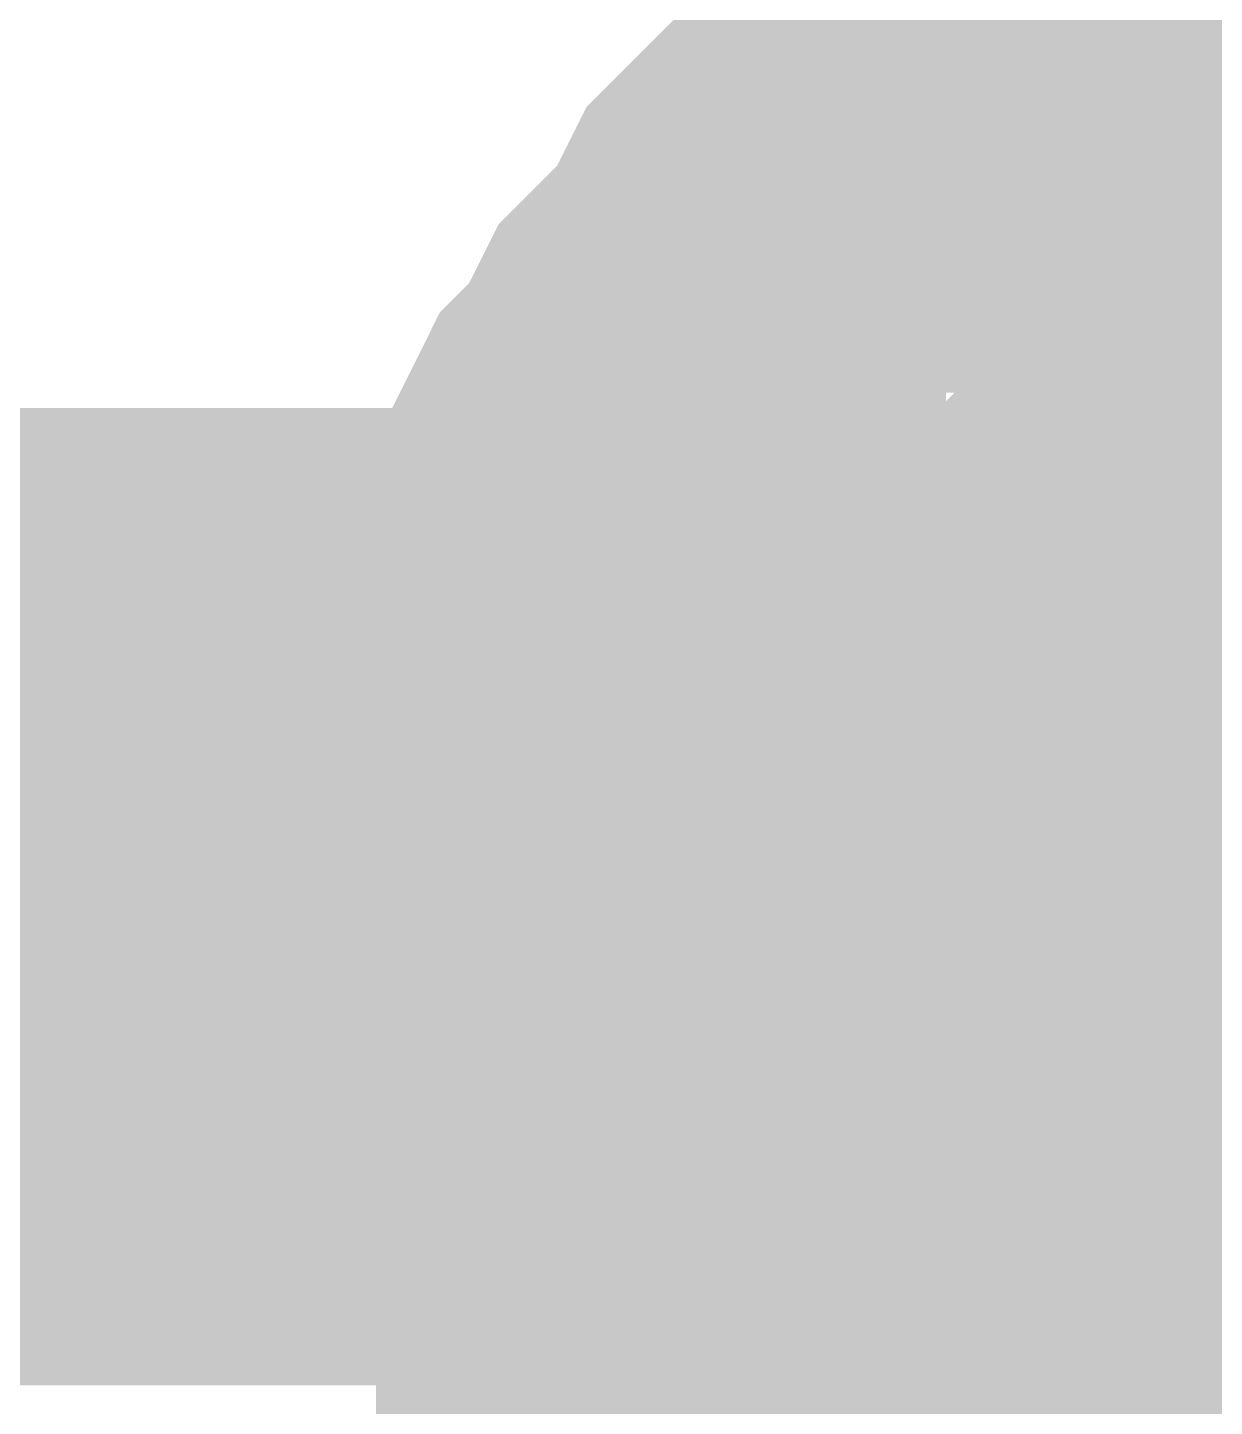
# Model space of a CAD drawing. Header units: inches. Extents: x 0 to 841, y 0 to 594.
# Drawn here: x 606.393 to 607.303, y 519.606 to 520.663 of the extents above; entities that cross this region are included whole.
import ezdxf

# ---------------------------------------------------------------- set-up
doc = ezdxf.new("R2010")
doc.units = ezdxf.units.IN
doc.layers.add('Sheet', color=255, linetype='Continuous')

msp = doc.modelspace()

# ---------------------------------------------------------------- linework, layer by layer
at = {"layer": 'Sheet'}
for points in [[(607.5062, 525.4995, 0.7493, 0.7493, 0), (607.5062, 519.9971, 0.7493, 0.7493, 0)], [(606.7426, 519.9971, 0.2997, 0.2997, 0), (606.7426, 520.042, 0.2997, 0.2997, 0), (606.7426, 520.0644, 0.2997, 0.2997, 0), (606.7426, 520.1093, 0.2997, 0.2997, 0), (606.7651, 520.1543, 0.2997, 0.2997, 0), (606.7651, 520.1767, 0.2997, 0.2997, 0), (606.7875, 520.2216, 0.2997, 0.2997, 0), (606.7875, 520.2441, 0.2997, 0.2997, 0), (606.81, 520.289, 0.2997, 0.2997, 0), (606.81, 520.3115, 0.2997, 0.2997, 0), (606.8324, 520.3564, 0.2997, 0.2997, 0), (606.8549, 520.3789, 0.2997, 0.2997, 0), (606.8773, 520.4238, 0.2997, 0.2997, 0), (606.8998, 520.4462, 0.2997, 0.2997, 0), (606.9223, 520.4687, 0.2997, 0.2997, 0), (606.9447, 520.5136, 0.2997, 0.2997, 0), (606.9672, 520.5361, 0.2997, 0.2997, 0), (606.9896, 520.5585, 0.2997, 0.2997, 0), (607.0121, 520.581, 0.2997, 0.2997, 0), (607.057, 520.6034, 0.2997, 0.2997, 0), (607.0795, 520.6259, 0.2997, 0.2997, 0), (607.1019, 520.6484, 0.2997, 0.2997, 0), (607.1468, 520.6708, 0.2997, 0.2997, 0), (607.1693, 520.6933, 0.2997, 0.2997, 0), (607.2142, 520.6933, 0.2997, 0.2997, 0), (607.2367, 520.7157, 0.2997, 0.2997, 0), (607.2816, 520.7157, 0.2997, 0.2997, 0), (607.304, 520.7382, 0.2997, 0.2997, 0), (607.349, 520.7382, 0.2997, 0.2997, 0), (607.3939, 520.7607, 0.2997, 0.2997, 0), (607.4163, 520.7607, 0.2997, 0.2997, 0), (607.4613, 520.7607, 0.2997, 0.2997, 0)], [(606.7426, 519.9971, 0.2997, 0.2997, 0), (606.7426, 520.042, 0.2997, 0.2997, 0), (606.7426, 520.0644, 0.2997, 0.2997, 0), (606.7426, 520.1093, 0.2997, 0.2997, 0), (606.7651, 520.1543, 0.2997, 0.2997, 0), (606.7651, 520.1767, 0.2997, 0.2997, 0), (606.7875, 520.2216, 0.2997, 0.2997, 0), (606.7875, 520.2441, 0.2997, 0.2997, 0), (606.81, 520.289, 0.2997, 0.2997, 0), (606.81, 520.3115, 0.2997, 0.2997, 0), (606.8324, 520.3564, 0.2997, 0.2997, 0), (606.8549, 520.3789, 0.2997, 0.2997, 0), (606.8773, 520.4238, 0.2997, 0.2997, 0), (606.8998, 520.4462, 0.2997, 0.2997, 0), (606.9223, 520.4687, 0.2997, 0.2997, 0), (606.9447, 520.5136, 0.2997, 0.2997, 0), (606.9672, 520.5361, 0.2997, 0.2997, 0), (606.9896, 520.5585, 0.2997, 0.2997, 0), (607.0121, 520.581, 0.2997, 0.2997, 0), (607.057, 520.6034, 0.2997, 0.2997, 0), (607.0795, 520.6259, 0.2997, 0.2997, 0), (607.1019, 520.6484, 0.2997, 0.2997, 0), (607.1468, 520.6708, 0.2997, 0.2997, 0), (607.1693, 520.6933, 0.2997, 0.2997, 0), (607.2142, 520.6933, 0.2997, 0.2997, 0), (607.2367, 520.7157, 0.2997, 0.2997, 0), (607.2816, 520.7157, 0.2997, 0.2997, 0), (607.304, 520.7382, 0.2997, 0.2997, 0), (607.349, 520.7382, 0.2997, 0.2997, 0), (607.3939, 520.7607, 0.2997, 0.2997, 0), (607.4163, 520.7607, 0.2997, 0.2997, 0), (607.4613, 520.7607, 0.2997, 0.2997, 0)], [(606.7426, 519.9971, 0.2997, 0.2997, 0), (606.7426, 520.042, 0.2997, 0.2997, 0), (606.7426, 520.0644, 0.2997, 0.2997, 0), (606.7426, 520.1093, 0.2997, 0.2997, 0), (606.7651, 520.1543, 0.2997, 0.2997, 0), (606.7651, 520.1767, 0.2997, 0.2997, 0), (606.7875, 520.2216, 0.2997, 0.2997, 0), (606.7875, 520.2441, 0.2997, 0.2997, 0), (606.81, 520.289, 0.2997, 0.2997, 0), (606.81, 520.3115, 0.2997, 0.2997, 0), (606.8324, 520.3564, 0.2997, 0.2997, 0), (606.8549, 520.3789, 0.2997, 0.2997, 0), (606.8773, 520.4238, 0.2997, 0.2997, 0), (606.8998, 520.4462, 0.2997, 0.2997, 0), (606.9223, 520.4687, 0.2997, 0.2997, 0), (606.9447, 520.5136, 0.2997, 0.2997, 0), (606.9672, 520.5361, 0.2997, 0.2997, 0), (606.9896, 520.5585, 0.2997, 0.2997, 0), (607.0121, 520.581, 0.2997, 0.2997, 0), (607.057, 520.6034, 0.2997, 0.2997, 0), (607.0795, 520.6259, 0.2997, 0.2997, 0), (607.1019, 520.6484, 0.2997, 0.2997, 0), (607.1468, 520.6708, 0.2997, 0.2997, 0), (607.1693, 520.6933, 0.2997, 0.2997, 0), (607.2142, 520.6933, 0.2997, 0.2997, 0), (607.2367, 520.7157, 0.2997, 0.2997, 0), (607.2816, 520.7157, 0.2997, 0.2997, 0), (607.304, 520.7382, 0.2997, 0.2997, 0), (607.349, 520.7382, 0.2997, 0.2997, 0), (607.3939, 520.7607, 0.2997, 0.2997, 0), (607.4163, 520.7607, 0.2997, 0.2997, 0), (607.4613, 520.7607, 0.2997, 0.2997, 0)], [(606.7426, 519.9971, 0.2997, 0.2997, 0), (606.7426, 520.042, 0.2997, 0.2997, 0), (606.7426, 520.0644, 0.2997, 0.2997, 0), (606.7426, 520.1093, 0.2997, 0.2997, 0), (606.7651, 520.1543, 0.2997, 0.2997, 0), (606.7651, 520.1767, 0.2997, 0.2997, 0), (606.7875, 520.2216, 0.2997, 0.2997, 0), (606.7875, 520.2441, 0.2997, 0.2997, 0), (606.81, 520.289, 0.2997, 0.2997, 0), (606.81, 520.3115, 0.2997, 0.2997, 0), (606.8324, 520.3564, 0.2997, 0.2997, 0), (606.8549, 520.3789, 0.2997, 0.2997, 0), (606.8773, 520.4238, 0.2997, 0.2997, 0), (606.8998, 520.4462, 0.2997, 0.2997, 0), (606.9223, 520.4687, 0.2997, 0.2997, 0), (606.9447, 520.5136, 0.2997, 0.2997, 0), (606.9672, 520.5361, 0.2997, 0.2997, 0), (606.9896, 520.5585, 0.2997, 0.2997, 0), (607.0121, 520.581, 0.2997, 0.2997, 0), (607.057, 520.6034, 0.2997, 0.2997, 0), (607.0795, 520.6259, 0.2997, 0.2997, 0), (607.1019, 520.6484, 0.2997, 0.2997, 0), (607.1468, 520.6708, 0.2997, 0.2997, 0), (607.1693, 520.6933, 0.2997, 0.2997, 0), (607.2142, 520.6933, 0.2997, 0.2997, 0), (607.2367, 520.7157, 0.2997, 0.2997, 0), (607.2816, 520.7157, 0.2997, 0.2997, 0), (607.304, 520.7382, 0.2997, 0.2997, 0), (607.349, 520.7382, 0.2997, 0.2997, 0), (607.3939, 520.7607, 0.2997, 0.2997, 0), (607.4163, 520.7607, 0.2997, 0.2997, 0), (607.4613, 520.7607, 0.2997, 0.2997, 0)], [(606.7426, 519.9971, 0.2997, 0.2997, 0), (606.7426, 520.042, 0.2997, 0.2997, 0), (606.7426, 520.0644, 0.2997, 0.2997, 0), (606.7426, 520.1093, 0.2997, 0.2997, 0), (606.7651, 520.1543, 0.2997, 0.2997, 0), (606.7651, 520.1767, 0.2997, 0.2997, 0), (606.7875, 520.2216, 0.2997, 0.2997, 0), (606.7875, 520.2441, 0.2997, 0.2997, 0), (606.81, 520.289, 0.2997, 0.2997, 0), (606.81, 520.3115, 0.2997, 0.2997, 0), (606.8324, 520.3564, 0.2997, 0.2997, 0), (606.8549, 520.3789, 0.2997, 0.2997, 0), (606.8773, 520.4238, 0.2997, 0.2997, 0), (606.8998, 520.4462, 0.2997, 0.2997, 0), (606.9223, 520.4687, 0.2997, 0.2997, 0), (606.9447, 520.5136, 0.2997, 0.2997, 0), (606.9672, 520.5361, 0.2997, 0.2997, 0), (606.9896, 520.5585, 0.2997, 0.2997, 0), (607.0121, 520.581, 0.2997, 0.2997, 0), (607.057, 520.6034, 0.2997, 0.2997, 0), (607.0795, 520.6259, 0.2997, 0.2997, 0), (607.1019, 520.6484, 0.2997, 0.2997, 0), (607.1468, 520.6708, 0.2997, 0.2997, 0), (607.1693, 520.6933, 0.2997, 0.2997, 0), (607.2142, 520.6933, 0.2997, 0.2997, 0), (607.2367, 520.7157, 0.2997, 0.2997, 0), (607.2816, 520.7157, 0.2997, 0.2997, 0), (607.304, 520.7382, 0.2997, 0.2997, 0), (607.349, 520.7382, 0.2997, 0.2997, 0), (607.3939, 520.7607, 0.2997, 0.2997, 0), (607.4163, 520.7607, 0.2997, 0.2997, 0), (607.4613, 520.7607, 0.2997, 0.2997, 0)], [(606.7426, 519.9971, 0.2997, 0.2997, 0), (606.7426, 520.042, 0.2997, 0.2997, 0), (606.7426, 520.0644, 0.2997, 0.2997, 0), (606.7426, 520.1093, 0.2997, 0.2997, 0), (606.7651, 520.1543, 0.2997, 0.2997, 0), (606.7651, 520.1767, 0.2997, 0.2997, 0), (606.7875, 520.2216, 0.2997, 0.2997, 0), (606.7875, 520.2441, 0.2997, 0.2997, 0), (606.81, 520.289, 0.2997, 0.2997, 0), (606.81, 520.3115, 0.2997, 0.2997, 0), (606.8324, 520.3564, 0.2997, 0.2997, 0), (606.8549, 520.3789, 0.2997, 0.2997, 0), (606.8773, 520.4238, 0.2997, 0.2997, 0), (606.8998, 520.4462, 0.2997, 0.2997, 0), (606.9223, 520.4687, 0.2997, 0.2997, 0), (606.9447, 520.5136, 0.2997, 0.2997, 0), (606.9672, 520.5361, 0.2997, 0.2997, 0), (606.9896, 520.5585, 0.2997, 0.2997, 0), (607.0121, 520.581, 0.2997, 0.2997, 0), (607.057, 520.6034, 0.2997, 0.2997, 0), (607.0795, 520.6259, 0.2997, 0.2997, 0), (607.1019, 520.6484, 0.2997, 0.2997, 0), (607.1468, 520.6708, 0.2997, 0.2997, 0), (607.1693, 520.6933, 0.2997, 0.2997, 0), (607.2142, 520.6933, 0.2997, 0.2997, 0), (607.2367, 520.7157, 0.2997, 0.2997, 0), (607.2816, 520.7157, 0.2997, 0.2997, 0), (607.304, 520.7382, 0.2997, 0.2997, 0), (607.349, 520.7382, 0.2997, 0.2997, 0), (607.3939, 520.7607, 0.2997, 0.2997, 0), (607.4163, 520.7607, 0.2997, 0.2997, 0), (607.4613, 520.7607, 0.2997, 0.2997, 0)], [(606.7426, 519.9971, 0.0991, 0.0991, 0), (606.7426, 520.042, 0.0991, 0.0991, 0), (606.7426, 520.0644, 0.0991, 0.0991, 0), (606.7426, 520.1093, 0.0991, 0.0991, 0), (606.7651, 520.1543, 0.0991, 0.0991, 0), (606.7651, 520.1767, 0.0991, 0.0991, 0), (606.7875, 520.2216, 0.0991, 0.0991, 0), (606.7875, 520.2441, 0.0991, 0.0991, 0), (606.81, 520.289, 0.0991, 0.0991, 0), (606.81, 520.3115, 0.0991, 0.0991, 0), (606.8324, 520.3564, 0.0991, 0.0991, 0), (606.8549, 520.3789, 0.0991, 0.0991, 0), (606.8773, 520.4238, 0.0991, 0.0991, 0), (606.8998, 520.4462, 0.0991, 0.0991, 0), (606.9223, 520.4687, 0.0991, 0.0991, 0), (606.9447, 520.5136, 0.0991, 0.0991, 0), (606.9672, 520.5361, 0.0991, 0.0991, 0), (606.9896, 520.5585, 0.0991, 0.0991, 0), (607.0121, 520.581, 0.0991, 0.0991, 0), (607.057, 520.6034, 0.0991, 0.0991, 0), (607.0795, 520.6259, 0.0991, 0.0991, 0), (607.1019, 520.6484, 0.0991, 0.0991, 0), (607.1468, 520.6708, 0.0991, 0.0991, 0), (607.1693, 520.6933, 0.0991, 0.0991, 0), (607.2142, 520.6933, 0.0991, 0.0991, 0), (607.2367, 520.7157, 0.0991, 0.0991, 0)], [(606.7426, 519.9971, 0.0991, 0.0991, 0), (606.7426, 520.042, 0.0991, 0.0991, 0), (606.7426, 520.0644, 0.0991, 0.0991, 0), (606.7426, 520.1093, 0.0991, 0.0991, 0), (606.7651, 520.1543, 0.0991, 0.0991, 0), (606.7651, 520.1767, 0.0991, 0.0991, 0), (606.7875, 520.2216, 0.0991, 0.0991, 0), (606.7875, 520.2441, 0.0991, 0.0991, 0), (606.81, 520.289, 0.0991, 0.0991, 0), (606.81, 520.3115, 0.0991, 0.0991, 0), (606.8324, 520.3564, 0.0991, 0.0991, 0), (606.8549, 520.3789, 0.0991, 0.0991, 0), (606.8773, 520.4238, 0.0991, 0.0991, 0), (606.8998, 520.4462, 0.0991, 0.0991, 0), (606.9223, 520.4687, 0.0991, 0.0991, 0), (606.9447, 520.5136, 0.0991, 0.0991, 0), (606.9672, 520.5361, 0.0991, 0.0991, 0), (606.9896, 520.5585, 0.0991, 0.0991, 0), (607.0121, 520.581, 0.0991, 0.0991, 0), (607.057, 520.6034, 0.0991, 0.0991, 0), (607.0795, 520.6259, 0.0991, 0.0991, 0), (607.1019, 520.6484, 0.0991, 0.0991, 0), (607.1468, 520.6708, 0.0991, 0.0991, 0), (607.1693, 520.6933, 0.0991, 0.0991, 0), (607.2142, 520.6933, 0.0991, 0.0991, 0), (607.2367, 520.7157, 0.0991, 0.0991, 0)], [(606.7426, 519.9971, 0.0991, 0.0991, 0), (606.7426, 520.042, 0.0991, 0.0991, 0), (606.7426, 520.0644, 0.0991, 0.0991, 0), (606.7426, 520.1093, 0.0991, 0.0991, 0), (606.7651, 520.1543, 0.0991, 0.0991, 0), (606.7651, 520.1767, 0.0991, 0.0991, 0), (606.7875, 520.2216, 0.0991, 0.0991, 0), (606.7875, 520.2441, 0.0991, 0.0991, 0), (606.81, 520.289, 0.0991, 0.0991, 0), (606.81, 520.3115, 0.0991, 0.0991, 0), (606.8324, 520.3564, 0.0991, 0.0991, 0), (606.8549, 520.3789, 0.0991, 0.0991, 0), (606.8773, 520.4238, 0.0991, 0.0991, 0), (606.8998, 520.4462, 0.0991, 0.0991, 0), (606.9223, 520.4687, 0.0991, 0.0991, 0), (606.9447, 520.5136, 0.0991, 0.0991, 0), (606.9672, 520.5361, 0.0991, 0.0991, 0), (606.9896, 520.5585, 0.0991, 0.0991, 0), (607.0121, 520.581, 0.0991, 0.0991, 0), (607.057, 520.6034, 0.0991, 0.0991, 0), (607.0795, 520.6259, 0.0991, 0.0991, 0), (607.1019, 520.6484, 0.0991, 0.0991, 0), (607.1468, 520.6708, 0.0991, 0.0991, 0), (607.1693, 520.6933, 0.0991, 0.0991, 0), (607.2142, 520.6933, 0.0991, 0.0991, 0), (607.2367, 520.7157, 0.0991, 0.0991, 0)], [(606.7426, 519.9971, 0.0991, 0.0991, 0), (606.7426, 520.042, 0.0991, 0.0991, 0), (606.7426, 520.0644, 0.0991, 0.0991, 0), (606.7426, 520.1093, 0.0991, 0.0991, 0), (606.7651, 520.1543, 0.0991, 0.0991, 0), (606.7651, 520.1767, 0.0991, 0.0991, 0), (606.7875, 520.2216, 0.0991, 0.0991, 0), (606.7875, 520.2441, 0.0991, 0.0991, 0), (606.81, 520.289, 0.0991, 0.0991, 0), (606.81, 520.3115, 0.0991, 0.0991, 0), (606.8324, 520.3564, 0.0991, 0.0991, 0), (606.8549, 520.3789, 0.0991, 0.0991, 0), (606.8773, 520.4238, 0.0991, 0.0991, 0), (606.8998, 520.4462, 0.0991, 0.0991, 0), (606.9223, 520.4687, 0.0991, 0.0991, 0), (606.9447, 520.5136, 0.0991, 0.0991, 0), (606.9672, 520.5361, 0.0991, 0.0991, 0), (606.9896, 520.5585, 0.0991, 0.0991, 0), (607.0121, 520.581, 0.0991, 0.0991, 0), (607.057, 520.6034, 0.0991, 0.0991, 0), (607.0795, 520.6259, 0.0991, 0.0991, 0), (607.1019, 520.6484, 0.0991, 0.0991, 0), (607.1468, 520.6708, 0.0991, 0.0991, 0), (607.1693, 520.6933, 0.0991, 0.0991, 0), (607.2142, 520.6933, 0.0991, 0.0991, 0), (607.2367, 520.7157, 0.0991, 0.0991, 0)], [(606.7426, 519.9971, 0.0991, 0.0991, 0), (606.7426, 520.042, 0.0991, 0.0991, 0), (606.7426, 520.0644, 0.0991, 0.0991, 0), (606.7426, 520.1093, 0.0991, 0.0991, 0), (606.7651, 520.1543, 0.0991, 0.0991, 0), (606.7651, 520.1767, 0.0991, 0.0991, 0), (606.7875, 520.2216, 0.0991, 0.0991, 0), (606.7875, 520.2441, 0.0991, 0.0991, 0), (606.81, 520.289, 0.0991, 0.0991, 0), (606.81, 520.3115, 0.0991, 0.0991, 0), (606.8324, 520.3564, 0.0991, 0.0991, 0), (606.8549, 520.3789, 0.0991, 0.0991, 0), (606.8773, 520.4238, 0.0991, 0.0991, 0), (606.8998, 520.4462, 0.0991, 0.0991, 0), (606.9223, 520.4687, 0.0991, 0.0991, 0), (606.9447, 520.5136, 0.0991, 0.0991, 0), (606.9672, 520.5361, 0.0991, 0.0991, 0), (606.9896, 520.5585, 0.0991, 0.0991, 0), (607.0121, 520.581, 0.0991, 0.0991, 0), (607.057, 520.6034, 0.0991, 0.0991, 0), (607.0795, 520.6259, 0.0991, 0.0991, 0), (607.1019, 520.6484, 0.0991, 0.0991, 0), (607.1468, 520.6708, 0.0991, 0.0991, 0), (607.1693, 520.6933, 0.0991, 0.0991, 0), (607.2142, 520.6933, 0.0991, 0.0991, 0), (607.2367, 520.7157, 0.0991, 0.0991, 0)], [(606.7426, 519.9971, 0.0991, 0.0991, 0), (606.7426, 520.042, 0.0991, 0.0991, 0), (606.7426, 520.0644, 0.0991, 0.0991, 0), (606.7426, 520.1093, 0.0991, 0.0991, 0), (606.7651, 520.1543, 0.0991, 0.0991, 0), (606.7651, 520.1767, 0.0991, 0.0991, 0), (606.7875, 520.2216, 0.0991, 0.0991, 0), (606.7875, 520.2441, 0.0991, 0.0991, 0), (606.81, 520.289, 0.0991, 0.0991, 0), (606.81, 520.3115, 0.0991, 0.0991, 0), (606.8324, 520.3564, 0.0991, 0.0991, 0), (606.8549, 520.3789, 0.0991, 0.0991, 0), (606.8773, 520.4238, 0.0991, 0.0991, 0), (606.8998, 520.4462, 0.0991, 0.0991, 0), (606.9223, 520.4687, 0.0991, 0.0991, 0), (606.9447, 520.5136, 0.0991, 0.0991, 0), (606.9672, 520.5361, 0.0991, 0.0991, 0), (606.9896, 520.5585, 0.0991, 0.0991, 0), (607.0121, 520.581, 0.0991, 0.0991, 0), (607.057, 520.6034, 0.0991, 0.0991, 0), (607.0795, 520.6259, 0.0991, 0.0991, 0), (607.1019, 520.6484, 0.0991, 0.0991, 0), (607.1468, 520.6708, 0.0991, 0.0991, 0), (607.1693, 520.6933, 0.0991, 0.0991, 0), (607.2142, 520.6933, 0.0991, 0.0991, 0), (607.2367, 520.7157, 0.0991, 0.0991, 0)], [(606.9896, 519.9971, 0.2997, 0.2997, 0), (606.9896, 520.0195, 0.2997, 0.2997, 0), (606.9896, 520.042, 0.2997, 0.2997, 0), (606.9896, 520.0644, 0.2997, 0.2997, 0), (606.9896, 520.0869, 0.2997, 0.2997, 0), (607.0121, 520.1093, 0.2997, 0.2997, 0), (607.0121, 520.1318, 0.2997, 0.2997, 0), (607.0121, 520.1767, 0.2997, 0.2997, 0), (607.0346, 520.1992, 0.2997, 0.2997, 0), (607.0346, 520.1992, 0.2997, 0.2997, 0), (607.057, 520.2216, 0.2997, 0.2997, 0), (607.057, 520.2441, 0.2997, 0.2997, 0), (607.0795, 520.2666, 0.2997, 0.2997, 0), (607.0795, 520.289, 0.2997, 0.2997, 0), (607.1019, 520.3115, 0.2997, 0.2997, 0), (607.1244, 520.3339, 0.2997, 0.2997, 0), (607.1468, 520.3339, 0.2997, 0.2997, 0), (607.1468, 520.3564, 0.2997, 0.2997, 0), (607.1693, 520.3789, 0.2997, 0.2997, 0), (607.1918, 520.4013, 0.2997, 0.2997, 0), (607.2142, 520.4013, 0.2997, 0.2997, 0), (607.2367, 520.4238, 0.2997, 0.2997, 0), (607.2591, 520.4238, 0.2997, 0.2997, 0), (607.2816, 520.4462, 0.2997, 0.2997, 0), (607.304, 520.4462, 0.2997, 0.2997, 0), (607.3265, 520.4687, 0.2997, 0.2997, 0), (607.349, 520.4687, 0.2997, 0.2997, 0), (607.3714, 520.4687, 0.2997, 0.2997, 0), (607.3939, 520.4912, 0.2997, 0.2997, 0), (607.4163, 520.4912, 0.2997, 0.2997, 0), (607.4613, 520.4912, 0.2997, 0.2997, 0)], [(606.9896, 519.9971, 0.2997, 0.2997, 0), (606.9896, 520.0195, 0.2997, 0.2997, 0), (606.9896, 520.042, 0.2997, 0.2997, 0), (606.9896, 520.0644, 0.2997, 0.2997, 0), (606.9896, 520.0869, 0.2997, 0.2997, 0), (607.0121, 520.1093, 0.2997, 0.2997, 0), (607.0121, 520.1318, 0.2997, 0.2997, 0), (607.0121, 520.1767, 0.2997, 0.2997, 0), (607.0346, 520.1992, 0.2997, 0.2997, 0), (607.0346, 520.1992, 0.2997, 0.2997, 0), (607.057, 520.2216, 0.2997, 0.2997, 0), (607.057, 520.2441, 0.2997, 0.2997, 0), (607.0795, 520.2666, 0.2997, 0.2997, 0), (607.0795, 520.289, 0.2997, 0.2997, 0), (607.1019, 520.3115, 0.2997, 0.2997, 0), (607.1244, 520.3339, 0.2997, 0.2997, 0), (607.1468, 520.3339, 0.2997, 0.2997, 0), (607.1468, 520.3564, 0.2997, 0.2997, 0), (607.1693, 520.3789, 0.2997, 0.2997, 0), (607.1918, 520.4013, 0.2997, 0.2997, 0), (607.2142, 520.4013, 0.2997, 0.2997, 0), (607.2367, 520.4238, 0.2997, 0.2997, 0), (607.2591, 520.4238, 0.2997, 0.2997, 0), (607.2816, 520.4462, 0.2997, 0.2997, 0), (607.304, 520.4462, 0.2997, 0.2997, 0), (607.3265, 520.4687, 0.2997, 0.2997, 0), (607.349, 520.4687, 0.2997, 0.2997, 0), (607.3714, 520.4687, 0.2997, 0.2997, 0), (607.3939, 520.4912, 0.2997, 0.2997, 0), (607.4163, 520.4912, 0.2997, 0.2997, 0), (607.4613, 520.4912, 0.2997, 0.2997, 0)], [(606.9896, 519.9971, 0.2997, 0.2997, 0), (606.9896, 520.0195, 0.2997, 0.2997, 0), (606.9896, 520.042, 0.2997, 0.2997, 0), (606.9896, 520.0644, 0.2997, 0.2997, 0), (606.9896, 520.0869, 0.2997, 0.2997, 0), (607.0121, 520.1093, 0.2997, 0.2997, 0), (607.0121, 520.1318, 0.2997, 0.2997, 0), (607.0121, 520.1767, 0.2997, 0.2997, 0), (607.0346, 520.1992, 0.2997, 0.2997, 0), (607.0346, 520.1992, 0.2997, 0.2997, 0), (607.057, 520.2216, 0.2997, 0.2997, 0), (607.057, 520.2441, 0.2997, 0.2997, 0), (607.0795, 520.2666, 0.2997, 0.2997, 0), (607.0795, 520.289, 0.2997, 0.2997, 0), (607.1019, 520.3115, 0.2997, 0.2997, 0), (607.1244, 520.3339, 0.2997, 0.2997, 0), (607.1468, 520.3339, 0.2997, 0.2997, 0), (607.1468, 520.3564, 0.2997, 0.2997, 0), (607.1693, 520.3789, 0.2997, 0.2997, 0), (607.1918, 520.4013, 0.2997, 0.2997, 0), (607.2142, 520.4013, 0.2997, 0.2997, 0), (607.2367, 520.4238, 0.2997, 0.2997, 0), (607.2591, 520.4238, 0.2997, 0.2997, 0), (607.2816, 520.4462, 0.2997, 0.2997, 0), (607.304, 520.4462, 0.2997, 0.2997, 0), (607.3265, 520.4687, 0.2997, 0.2997, 0), (607.349, 520.4687, 0.2997, 0.2997, 0), (607.3714, 520.4687, 0.2997, 0.2997, 0), (607.3939, 520.4912, 0.2997, 0.2997, 0), (607.4163, 520.4912, 0.2997, 0.2997, 0), (607.4613, 520.4912, 0.2997, 0.2997, 0)], [(606.9896, 519.9971, 0.2997, 0.2997, 0), (606.9896, 520.0195, 0.2997, 0.2997, 0), (606.9896, 520.042, 0.2997, 0.2997, 0), (606.9896, 520.0644, 0.2997, 0.2997, 0), (606.9896, 520.0869, 0.2997, 0.2997, 0), (607.0121, 520.1093, 0.2997, 0.2997, 0), (607.0121, 520.1318, 0.2997, 0.2997, 0), (607.0121, 520.1767, 0.2997, 0.2997, 0), (607.0346, 520.1992, 0.2997, 0.2997, 0), (607.0346, 520.1992, 0.2997, 0.2997, 0), (607.057, 520.2216, 0.2997, 0.2997, 0), (607.057, 520.2441, 0.2997, 0.2997, 0), (607.0795, 520.2666, 0.2997, 0.2997, 0), (607.0795, 520.289, 0.2997, 0.2997, 0), (607.1019, 520.3115, 0.2997, 0.2997, 0), (607.1244, 520.3339, 0.2997, 0.2997, 0), (607.1468, 520.3339, 0.2997, 0.2997, 0), (607.1468, 520.3564, 0.2997, 0.2997, 0), (607.1693, 520.3789, 0.2997, 0.2997, 0), (607.1918, 520.4013, 0.2997, 0.2997, 0), (607.2142, 520.4013, 0.2997, 0.2997, 0), (607.2367, 520.4238, 0.2997, 0.2997, 0), (607.2591, 520.4238, 0.2997, 0.2997, 0), (607.2816, 520.4462, 0.2997, 0.2997, 0), (607.304, 520.4462, 0.2997, 0.2997, 0), (607.3265, 520.4687, 0.2997, 0.2997, 0), (607.349, 520.4687, 0.2997, 0.2997, 0), (607.3714, 520.4687, 0.2997, 0.2997, 0), (607.3939, 520.4912, 0.2997, 0.2997, 0), (607.4163, 520.4912, 0.2997, 0.2997, 0), (607.4613, 520.4912, 0.2997, 0.2997, 0)], [(606.9896, 519.9971, 0.0991, 0.0991, 0), (606.9896, 520.0195, 0.0991, 0.0991, 0), (606.9896, 520.042, 0.0991, 0.0991, 0), (606.9896, 520.0644, 0.0991, 0.0991, 0), (606.9896, 520.0869, 0.0991, 0.0991, 0), (607.0121, 520.1093, 0.0991, 0.0991, 0), (607.0121, 520.1318, 0.0991, 0.0991, 0), (607.0121, 520.1767, 0.0991, 0.0991, 0), (607.0346, 520.1992, 0.0991, 0.0991, 0), (607.0346, 520.1992, 0.0991, 0.0991, 0), (607.057, 520.2216, 0.0991, 0.0991, 0), (607.057, 520.2441, 0.0991, 0.0991, 0), (607.0795, 520.2666, 0.0991, 0.0991, 0), (607.0795, 520.289, 0.0991, 0.0991, 0), (607.1019, 520.3115, 0.0991, 0.0991, 0), (607.1244, 520.3339, 0.0991, 0.0991, 0), (607.1468, 520.3339, 0.0991, 0.0991, 0), (607.1468, 520.3564, 0.0991, 0.0991, 0), (607.1693, 520.3789, 0.0991, 0.0991, 0), (607.1918, 520.4013, 0.0991, 0.0991, 0), (607.2142, 520.4013, 0.0991, 0.0991, 0), (607.2367, 520.4238, 0.0991, 0.0991, 0), (607.2591, 520.4238, 0.0991, 0.0991, 0), (607.2816, 520.4462, 0.0991, 0.0991, 0), (607.304, 520.4462, 0.0991, 0.0991, 0), (607.3265, 520.4687, 0.0991, 0.0991, 0), (607.349, 520.4687, 0.0991, 0.0991, 0), (607.3714, 520.4687, 0.0991, 0.0991, 0)], [(606.9896, 519.9971, 0.0991, 0.0991, 0), (606.9896, 520.0195, 0.0991, 0.0991, 0), (606.9896, 520.042, 0.0991, 0.0991, 0), (606.9896, 520.0644, 0.0991, 0.0991, 0), (606.9896, 520.0869, 0.0991, 0.0991, 0), (607.0121, 520.1093, 0.0991, 0.0991, 0), (607.0121, 520.1318, 0.0991, 0.0991, 0), (607.0121, 520.1767, 0.0991, 0.0991, 0), (607.0346, 520.1992, 0.0991, 0.0991, 0), (607.0346, 520.1992, 0.0991, 0.0991, 0), (607.057, 520.2216, 0.0991, 0.0991, 0), (607.057, 520.2441, 0.0991, 0.0991, 0), (607.0795, 520.2666, 0.0991, 0.0991, 0), (607.0795, 520.289, 0.0991, 0.0991, 0), (607.1019, 520.3115, 0.0991, 0.0991, 0), (607.1244, 520.3339, 0.0991, 0.0991, 0), (607.1468, 520.3339, 0.0991, 0.0991, 0), (607.1468, 520.3564, 0.0991, 0.0991, 0), (607.1693, 520.3789, 0.0991, 0.0991, 0), (607.1918, 520.4013, 0.0991, 0.0991, 0), (607.2142, 520.4013, 0.0991, 0.0991, 0), (607.2367, 520.4238, 0.0991, 0.0991, 0), (607.2591, 520.4238, 0.0991, 0.0991, 0), (607.2816, 520.4462, 0.0991, 0.0991, 0), (607.304, 520.4462, 0.0991, 0.0991, 0), (607.3265, 520.4687, 0.0991, 0.0991, 0), (607.349, 520.4687, 0.0991, 0.0991, 0), (607.3714, 520.4687, 0.0991, 0.0991, 0)], [(606.9896, 519.9971, 0.0991, 0.0991, 0), (606.9896, 520.0195, 0.0991, 0.0991, 0), (606.9896, 520.042, 0.0991, 0.0991, 0), (606.9896, 520.0644, 0.0991, 0.0991, 0), (606.9896, 520.0869, 0.0991, 0.0991, 0), (607.0121, 520.1093, 0.0991, 0.0991, 0), (607.0121, 520.1318, 0.0991, 0.0991, 0), (607.0121, 520.1767, 0.0991, 0.0991, 0), (607.0346, 520.1992, 0.0991, 0.0991, 0), (607.0346, 520.1992, 0.0991, 0.0991, 0), (607.057, 520.2216, 0.0991, 0.0991, 0), (607.057, 520.2441, 0.0991, 0.0991, 0), (607.0795, 520.2666, 0.0991, 0.0991, 0), (607.0795, 520.289, 0.0991, 0.0991, 0), (607.1019, 520.3115, 0.0991, 0.0991, 0), (607.1244, 520.3339, 0.0991, 0.0991, 0), (607.1468, 520.3339, 0.0991, 0.0991, 0), (607.1468, 520.3564, 0.0991, 0.0991, 0), (607.1693, 520.3789, 0.0991, 0.0991, 0), (607.1918, 520.4013, 0.0991, 0.0991, 0), (607.2142, 520.4013, 0.0991, 0.0991, 0), (607.2367, 520.4238, 0.0991, 0.0991, 0), (607.2591, 520.4238, 0.0991, 0.0991, 0), (607.2816, 520.4462, 0.0991, 0.0991, 0), (607.304, 520.4462, 0.0991, 0.0991, 0), (607.3265, 520.4687, 0.0991, 0.0991, 0), (607.349, 520.4687, 0.0991, 0.0991, 0), (607.3714, 520.4687, 0.0991, 0.0991, 0)], [(606.9896, 519.9971, 0.0991, 0.0991, 0), (606.9896, 520.0195, 0.0991, 0.0991, 0), (606.9896, 520.042, 0.0991, 0.0991, 0), (606.9896, 520.0644, 0.0991, 0.0991, 0), (606.9896, 520.0869, 0.0991, 0.0991, 0), (607.0121, 520.1093, 0.0991, 0.0991, 0), (607.0121, 520.1318, 0.0991, 0.0991, 0), (607.0121, 520.1767, 0.0991, 0.0991, 0), (607.0346, 520.1992, 0.0991, 0.0991, 0), (607.0346, 520.1992, 0.0991, 0.0991, 0), (607.057, 520.2216, 0.0991, 0.0991, 0), (607.057, 520.2441, 0.0991, 0.0991, 0), (607.0795, 520.2666, 0.0991, 0.0991, 0), (607.0795, 520.289, 0.0991, 0.0991, 0), (607.1019, 520.3115, 0.0991, 0.0991, 0), (607.1244, 520.3339, 0.0991, 0.0991, 0), (607.1468, 520.3339, 0.0991, 0.0991, 0), (607.1468, 520.3564, 0.0991, 0.0991, 0), (607.1693, 520.3789, 0.0991, 0.0991, 0), (607.1918, 520.4013, 0.0991, 0.0991, 0), (607.2142, 520.4013, 0.0991, 0.0991, 0), (607.2367, 520.4238, 0.0991, 0.0991, 0), (607.2591, 520.4238, 0.0991, 0.0991, 0), (607.2816, 520.4462, 0.0991, 0.0991, 0), (607.304, 520.4462, 0.0991, 0.0991, 0), (607.3265, 520.4687, 0.0991, 0.0991, 0), (607.349, 520.4687, 0.0991, 0.0991, 0), (607.3714, 520.4687, 0.0991, 0.0991, 0)], [(570.0016, 512.4957, 0.7493, 0.7493, 0), (587.4963, 512.4957, 0.7493, 0.7493, 0), (587.4963, 519.9971, 0.7493, 0.7493, 0), (607.5062, 519.9971, 0.7493, 0.7493, 0)], [(607.5062, 519.9971, 0.7493, 0.7493, 0), (607.5062, 514.4946, 0.7493, 0.7493, 0)], [(607.5062, 519.9971, 0.7493, 0.7493, 0), (607.5062, 519.9971, 0.7493, 0.7493, 0), (612.4918, 519.9971, 0.7493, 0.7493, 0)], [(606.9896, 519.4356, 0.2997, 0.2997, 0), (606.9672, 519.458, 0.2997, 0.2997, 0), (606.9447, 519.4805, 0.2997, 0.2997, 0), (606.9223, 519.5029, 0.2997, 0.2997, 0), (606.8998, 519.5479, 0.2997, 0.2997, 0), (606.8773, 519.5703, 0.2997, 0.2997, 0), (606.8549, 519.5928, 0.2997, 0.2997, 0), (606.8324, 519.6377, 0.2997, 0.2997, 0), (606.81, 519.6602, 0.2997, 0.2997, 0), (606.81, 519.7051, 0.2997, 0.2997, 0), (606.7875, 519.7275, 0.2997, 0.2997, 0), (606.7875, 519.7725, 0.2997, 0.2997, 0), (606.7651, 519.7949, 0.2997, 0.2997, 0), (606.7651, 519.8398, 0.2997, 0.2997, 0), (606.7426, 519.8848, 0.2997, 0.2997, 0), (606.7426, 519.9072, 0.2997, 0.2997, 0), (606.7426, 519.9521, 0.2997, 0.2997, 0), (606.7426, 519.9971, 0.2997, 0.2997, 0)], [(606.7426, 519.9971, 0.2997, 0.2997, 0), (606.7426, 519.9971, 0.2997, 0.2997, 0)], [(606.9896, 519.4356, 0.2997, 0.2997, 0), (606.9672, 519.458, 0.2997, 0.2997, 0), (606.9447, 519.4805, 0.2997, 0.2997, 0), (606.9223, 519.5029, 0.2997, 0.2997, 0), (606.8998, 519.5479, 0.2997, 0.2997, 0), (606.8773, 519.5703, 0.2997, 0.2997, 0), (606.8549, 519.5928, 0.2997, 0.2997, 0), (606.8324, 519.6377, 0.2997, 0.2997, 0), (606.81, 519.6602, 0.2997, 0.2997, 0), (606.81, 519.7051, 0.2997, 0.2997, 0), (606.7875, 519.7275, 0.2997, 0.2997, 0), (606.7875, 519.7725, 0.2997, 0.2997, 0), (606.7651, 519.7949, 0.2997, 0.2997, 0), (606.7651, 519.8398, 0.2997, 0.2997, 0), (606.7426, 519.8848, 0.2997, 0.2997, 0), (606.7426, 519.9072, 0.2997, 0.2997, 0), (606.7426, 519.9521, 0.2997, 0.2997, 0), (606.7426, 519.9971, 0.2997, 0.2997, 0)], [(606.7426, 519.9971, 0.2997, 0.2997, 0), (606.7426, 519.9971, 0.2997, 0.2997, 0)], [(606.9896, 519.4356, 0.2997, 0.2997, 0), (606.9672, 519.458, 0.2997, 0.2997, 0), (606.9447, 519.4805, 0.2997, 0.2997, 0), (606.9223, 519.5029, 0.2997, 0.2997, 0), (606.8998, 519.5479, 0.2997, 0.2997, 0), (606.8773, 519.5703, 0.2997, 0.2997, 0), (606.8549, 519.5928, 0.2997, 0.2997, 0), (606.8324, 519.6377, 0.2997, 0.2997, 0), (606.81, 519.6602, 0.2997, 0.2997, 0), (606.81, 519.7051, 0.2997, 0.2997, 0), (606.7875, 519.7275, 0.2997, 0.2997, 0), (606.7875, 519.7725, 0.2997, 0.2997, 0), (606.7651, 519.7949, 0.2997, 0.2997, 0), (606.7651, 519.8398, 0.2997, 0.2997, 0), (606.7426, 519.8848, 0.2997, 0.2997, 0), (606.7426, 519.9072, 0.2997, 0.2997, 0), (606.7426, 519.9521, 0.2997, 0.2997, 0), (606.7426, 519.9971, 0.2997, 0.2997, 0)], [(606.7426, 519.9971, 0.2997, 0.2997, 0), (606.7426, 519.9971, 0.2997, 0.2997, 0)], [(606.9896, 519.4356, 0.2997, 0.2997, 0), (606.9672, 519.458, 0.2997, 0.2997, 0), (606.9447, 519.4805, 0.2997, 0.2997, 0), (606.9223, 519.5029, 0.2997, 0.2997, 0), (606.8998, 519.5479, 0.2997, 0.2997, 0), (606.8773, 519.5703, 0.2997, 0.2997, 0), (606.8549, 519.5928, 0.2997, 0.2997, 0), (606.8324, 519.6377, 0.2997, 0.2997, 0), (606.81, 519.6602, 0.2997, 0.2997, 0), (606.81, 519.7051, 0.2997, 0.2997, 0), (606.7875, 519.7275, 0.2997, 0.2997, 0), (606.7875, 519.7725, 0.2997, 0.2997, 0), (606.7651, 519.7949, 0.2997, 0.2997, 0), (606.7651, 519.8398, 0.2997, 0.2997, 0), (606.7426, 519.8848, 0.2997, 0.2997, 0), (606.7426, 519.9072, 0.2997, 0.2997, 0), (606.7426, 519.9521, 0.2997, 0.2997, 0), (606.7426, 519.9971, 0.2997, 0.2997, 0)], [(606.7426, 519.9971, 0.2997, 0.2997, 0), (606.7426, 519.9971, 0.2997, 0.2997, 0)], [(606.9896, 519.4356, 0.2997, 0.2997, 0), (606.9672, 519.458, 0.2997, 0.2997, 0), (606.9447, 519.4805, 0.2997, 0.2997, 0), (606.9223, 519.5029, 0.2997, 0.2997, 0), (606.8998, 519.5479, 0.2997, 0.2997, 0), (606.8773, 519.5703, 0.2997, 0.2997, 0), (606.8549, 519.5928, 0.2997, 0.2997, 0), (606.8324, 519.6377, 0.2997, 0.2997, 0), (606.81, 519.6602, 0.2997, 0.2997, 0), (606.81, 519.7051, 0.2997, 0.2997, 0), (606.7875, 519.7275, 0.2997, 0.2997, 0), (606.7875, 519.7725, 0.2997, 0.2997, 0), (606.7651, 519.7949, 0.2997, 0.2997, 0), (606.7651, 519.8398, 0.2997, 0.2997, 0), (606.7426, 519.8848, 0.2997, 0.2997, 0), (606.7426, 519.9072, 0.2997, 0.2997, 0), (606.7426, 519.9521, 0.2997, 0.2997, 0), (606.7426, 519.9971, 0.2997, 0.2997, 0)], [(606.7426, 519.9971, 0.2997, 0.2997, 0), (606.7426, 519.9971, 0.2997, 0.2997, 0)], [(606.9896, 519.4356, 0.2997, 0.2997, 0), (606.9672, 519.458, 0.2997, 0.2997, 0), (606.9447, 519.4805, 0.2997, 0.2997, 0), (606.9223, 519.5029, 0.2997, 0.2997, 0), (606.8998, 519.5479, 0.2997, 0.2997, 0), (606.8773, 519.5703, 0.2997, 0.2997, 0), (606.8549, 519.5928, 0.2997, 0.2997, 0), (606.8324, 519.6377, 0.2997, 0.2997, 0), (606.81, 519.6602, 0.2997, 0.2997, 0), (606.81, 519.7051, 0.2997, 0.2997, 0), (606.7875, 519.7275, 0.2997, 0.2997, 0), (606.7875, 519.7725, 0.2997, 0.2997, 0), (606.7651, 519.7949, 0.2997, 0.2997, 0), (606.7651, 519.8398, 0.2997, 0.2997, 0), (606.7426, 519.8848, 0.2997, 0.2997, 0), (606.7426, 519.9072, 0.2997, 0.2997, 0), (606.7426, 519.9521, 0.2997, 0.2997, 0), (606.7426, 519.9971, 0.2997, 0.2997, 0)], [(606.7426, 519.9971, 0.2997, 0.2997, 0), (606.7426, 519.9971, 0.2997, 0.2997, 0)], [(607.4613, 519.4805, 0.2997, 0.2997, 0), (607.4163, 519.4805, 0.2997, 0.2997, 0), (607.3939, 519.4805, 0.2997, 0.2997, 0), (607.3714, 519.5029, 0.2997, 0.2997, 0), (607.349, 519.5029, 0.2997, 0.2997, 0), (607.3265, 519.5029, 0.2997, 0.2997, 0), (607.304, 519.5254, 0.2997, 0.2997, 0), (607.2816, 519.5254, 0.2997, 0.2997, 0), (607.2591, 519.5479, 0.2997, 0.2997, 0), (607.2367, 519.5479, 0.2997, 0.2997, 0), (607.2142, 519.5703, 0.2997, 0.2997, 0), (607.1918, 519.5703, 0.2997, 0.2997, 0), (607.1693, 519.5928, 0.2997, 0.2997, 0), (607.1468, 519.6152, 0.2997, 0.2997, 0), (607.1468, 519.6377, 0.2997, 0.2997, 0), (607.1244, 519.6377, 0.2997, 0.2997, 0), (607.1019, 519.6602, 0.2997, 0.2997, 0), (607.0795, 519.6826, 0.2997, 0.2997, 0), (607.0795, 519.7051, 0.2997, 0.2997, 0), (607.057, 519.7275, 0.2997, 0.2997, 0), (607.057, 519.75, 0.2997, 0.2997, 0), (607.0346, 519.7725, 0.2997, 0.2997, 0), (607.0346, 519.7949, 0.2997, 0.2997, 0), (607.0121, 519.8174, 0.2997, 0.2997, 0), (607.0121, 519.8398, 0.2997, 0.2997, 0), (607.0121, 519.8623, 0.2997, 0.2997, 0), (606.9896, 519.8848, 0.2997, 0.2997, 0), (606.9896, 519.9072, 0.2997, 0.2997, 0), (606.9896, 519.9521, 0.2997, 0.2997, 0), (606.9896, 519.9746, 0.2997, 0.2997, 0), (606.9896, 519.9971, 0.2997, 0.2997, 0)], [(606.9896, 519.9971, 0.2997, 0.2997, 0), (606.9896, 519.9971, 0.2997, 0.2997, 0)], [(607.4613, 519.4805, 0.2997, 0.2997, 0), (607.4163, 519.4805, 0.2997, 0.2997, 0), (607.3939, 519.4805, 0.2997, 0.2997, 0), (607.3714, 519.5029, 0.2997, 0.2997, 0), (607.349, 519.5029, 0.2997, 0.2997, 0), (607.3265, 519.5029, 0.2997, 0.2997, 0), (607.304, 519.5254, 0.2997, 0.2997, 0), (607.2816, 519.5254, 0.2997, 0.2997, 0), (607.2591, 519.5479, 0.2997, 0.2997, 0), (607.2367, 519.5479, 0.2997, 0.2997, 0), (607.2142, 519.5703, 0.2997, 0.2997, 0), (607.1918, 519.5703, 0.2997, 0.2997, 0), (607.1693, 519.5928, 0.2997, 0.2997, 0), (607.1468, 519.6152, 0.2997, 0.2997, 0), (607.1468, 519.6377, 0.2997, 0.2997, 0), (607.1244, 519.6377, 0.2997, 0.2997, 0), (607.1019, 519.6602, 0.2997, 0.2997, 0), (607.0795, 519.6826, 0.2997, 0.2997, 0), (607.0795, 519.7051, 0.2997, 0.2997, 0), (607.057, 519.7275, 0.2997, 0.2997, 0), (607.057, 519.75, 0.2997, 0.2997, 0), (607.0346, 519.7725, 0.2997, 0.2997, 0), (607.0346, 519.7949, 0.2997, 0.2997, 0), (607.0121, 519.8174, 0.2997, 0.2997, 0), (607.0121, 519.8398, 0.2997, 0.2997, 0), (607.0121, 519.8623, 0.2997, 0.2997, 0), (606.9896, 519.8848, 0.2997, 0.2997, 0), (606.9896, 519.9072, 0.2997, 0.2997, 0), (606.9896, 519.9521, 0.2997, 0.2997, 0), (606.9896, 519.9746, 0.2997, 0.2997, 0), (606.9896, 519.9971, 0.2997, 0.2997, 0)], [(606.9896, 519.9971, 0.2997, 0.2997, 0), (606.9896, 519.9971, 0.2997, 0.2997, 0)], [(607.4613, 519.4805, 0.2997, 0.2997, 0), (607.4163, 519.4805, 0.2997, 0.2997, 0), (607.3939, 519.4805, 0.2997, 0.2997, 0), (607.3714, 519.5029, 0.2997, 0.2997, 0), (607.349, 519.5029, 0.2997, 0.2997, 0), (607.3265, 519.5029, 0.2997, 0.2997, 0), (607.304, 519.5254, 0.2997, 0.2997, 0), (607.2816, 519.5254, 0.2997, 0.2997, 0), (607.2591, 519.5479, 0.2997, 0.2997, 0), (607.2367, 519.5479, 0.2997, 0.2997, 0), (607.2142, 519.5703, 0.2997, 0.2997, 0), (607.1918, 519.5703, 0.2997, 0.2997, 0), (607.1693, 519.5928, 0.2997, 0.2997, 0), (607.1468, 519.6152, 0.2997, 0.2997, 0), (607.1468, 519.6377, 0.2997, 0.2997, 0), (607.1244, 519.6377, 0.2997, 0.2997, 0), (607.1019, 519.6602, 0.2997, 0.2997, 0), (607.0795, 519.6826, 0.2997, 0.2997, 0), (607.0795, 519.7051, 0.2997, 0.2997, 0), (607.057, 519.7275, 0.2997, 0.2997, 0), (607.057, 519.75, 0.2997, 0.2997, 0), (607.0346, 519.7725, 0.2997, 0.2997, 0), (607.0346, 519.7949, 0.2997, 0.2997, 0), (607.0121, 519.8174, 0.2997, 0.2997, 0), (607.0121, 519.8398, 0.2997, 0.2997, 0), (607.0121, 519.8623, 0.2997, 0.2997, 0), (606.9896, 519.8848, 0.2997, 0.2997, 0), (606.9896, 519.9072, 0.2997, 0.2997, 0), (606.9896, 519.9521, 0.2997, 0.2997, 0), (606.9896, 519.9746, 0.2997, 0.2997, 0), (606.9896, 519.9971, 0.2997, 0.2997, 0)], [(606.9896, 519.9971, 0.2997, 0.2997, 0), (606.9896, 519.9971, 0.2997, 0.2997, 0)], [(607.4613, 519.4805, 0.2997, 0.2997, 0), (607.4163, 519.4805, 0.2997, 0.2997, 0), (607.3939, 519.4805, 0.2997, 0.2997, 0), (607.3714, 519.5029, 0.2997, 0.2997, 0), (607.349, 519.5029, 0.2997, 0.2997, 0), (607.3265, 519.5029, 0.2997, 0.2997, 0), (607.304, 519.5254, 0.2997, 0.2997, 0), (607.2816, 519.5254, 0.2997, 0.2997, 0), (607.2591, 519.5479, 0.2997, 0.2997, 0), (607.2367, 519.5479, 0.2997, 0.2997, 0), (607.2142, 519.5703, 0.2997, 0.2997, 0), (607.1918, 519.5703, 0.2997, 0.2997, 0), (607.1693, 519.5928, 0.2997, 0.2997, 0), (607.1468, 519.6152, 0.2997, 0.2997, 0), (607.1468, 519.6377, 0.2997, 0.2997, 0), (607.1244, 519.6377, 0.2997, 0.2997, 0), (607.1019, 519.6602, 0.2997, 0.2997, 0), (607.0795, 519.6826, 0.2997, 0.2997, 0), (607.0795, 519.7051, 0.2997, 0.2997, 0), (607.057, 519.7275, 0.2997, 0.2997, 0), (607.057, 519.75, 0.2997, 0.2997, 0), (607.0346, 519.7725, 0.2997, 0.2997, 0), (607.0346, 519.7949, 0.2997, 0.2997, 0), (607.0121, 519.8174, 0.2997, 0.2997, 0), (607.0121, 519.8398, 0.2997, 0.2997, 0), (607.0121, 519.8623, 0.2997, 0.2997, 0), (606.9896, 519.8848, 0.2997, 0.2997, 0), (606.9896, 519.9072, 0.2997, 0.2997, 0), (606.9896, 519.9521, 0.2997, 0.2997, 0), (606.9896, 519.9746, 0.2997, 0.2997, 0), (606.9896, 519.9971, 0.2997, 0.2997, 0)], [(606.9896, 519.9971, 0.2997, 0.2997, 0), (606.9896, 519.9971, 0.2997, 0.2997, 0)], [(606.8998, 519.5479, 0.0991, 0.0991, 0), (606.8773, 519.5703, 0.0991, 0.0991, 0), (606.8549, 519.5928, 0.0991, 0.0991, 0), (606.8324, 519.6377, 0.0991, 0.0991, 0), (606.81, 519.6602, 0.0991, 0.0991, 0), (606.81, 519.7051, 0.0991, 0.0991, 0), (606.7875, 519.7275, 0.0991, 0.0991, 0), (606.7875, 519.7725, 0.0991, 0.0991, 0), (606.7651, 519.7949, 0.0991, 0.0991, 0), (606.7651, 519.8398, 0.0991, 0.0991, 0), (606.7426, 519.8848, 0.0991, 0.0991, 0), (606.7426, 519.9072, 0.0991, 0.0991, 0), (606.7426, 519.9521, 0.0991, 0.0991, 0), (606.7426, 519.9971, 0.0991, 0.0991, 0)], [(606.7426, 519.9971, 0.0991, 0.0991, 0), (606.7426, 519.9971, 0.0991, 0.0991, 0)], [(606.8998, 519.5479, 0.0991, 0.0991, 0), (606.8773, 519.5703, 0.0991, 0.0991, 0), (606.8549, 519.5928, 0.0991, 0.0991, 0), (606.8324, 519.6377, 0.0991, 0.0991, 0), (606.81, 519.6602, 0.0991, 0.0991, 0), (606.81, 519.7051, 0.0991, 0.0991, 0), (606.7875, 519.7275, 0.0991, 0.0991, 0), (606.7875, 519.7725, 0.0991, 0.0991, 0), (606.7651, 519.7949, 0.0991, 0.0991, 0), (606.7651, 519.8398, 0.0991, 0.0991, 0), (606.7426, 519.8848, 0.0991, 0.0991, 0), (606.7426, 519.9072, 0.0991, 0.0991, 0), (606.7426, 519.9521, 0.0991, 0.0991, 0), (606.7426, 519.9971, 0.0991, 0.0991, 0)], [(606.7426, 519.9971, 0.0991, 0.0991, 0), (606.7426, 519.9971, 0.0991, 0.0991, 0)], [(606.8998, 519.5479, 0.0991, 0.0991, 0), (606.8773, 519.5703, 0.0991, 0.0991, 0), (606.8549, 519.5928, 0.0991, 0.0991, 0), (606.8324, 519.6377, 0.0991, 0.0991, 0), (606.81, 519.6602, 0.0991, 0.0991, 0), (606.81, 519.7051, 0.0991, 0.0991, 0), (606.7875, 519.7275, 0.0991, 0.0991, 0), (606.7875, 519.7725, 0.0991, 0.0991, 0), (606.7651, 519.7949, 0.0991, 0.0991, 0), (606.7651, 519.8398, 0.0991, 0.0991, 0), (606.7426, 519.8848, 0.0991, 0.0991, 0), (606.7426, 519.9072, 0.0991, 0.0991, 0), (606.7426, 519.9521, 0.0991, 0.0991, 0), (606.7426, 519.9971, 0.0991, 0.0991, 0)], [(606.7426, 519.9971, 0.0991, 0.0991, 0), (606.7426, 519.9971, 0.0991, 0.0991, 0)], [(606.8998, 519.5479, 0.0991, 0.0991, 0), (606.8773, 519.5703, 0.0991, 0.0991, 0), (606.8549, 519.5928, 0.0991, 0.0991, 0), (606.8324, 519.6377, 0.0991, 0.0991, 0), (606.81, 519.6602, 0.0991, 0.0991, 0), (606.81, 519.7051, 0.0991, 0.0991, 0), (606.7875, 519.7275, 0.0991, 0.0991, 0), (606.7875, 519.7725, 0.0991, 0.0991, 0), (606.7651, 519.7949, 0.0991, 0.0991, 0), (606.7651, 519.8398, 0.0991, 0.0991, 0), (606.7426, 519.8848, 0.0991, 0.0991, 0), (606.7426, 519.9072, 0.0991, 0.0991, 0), (606.7426, 519.9521, 0.0991, 0.0991, 0), (606.7426, 519.9971, 0.0991, 0.0991, 0)], [(606.7426, 519.9971, 0.0991, 0.0991, 0), (606.7426, 519.9971, 0.0991, 0.0991, 0)], [(606.8998, 519.5479, 0.0991, 0.0991, 0), (606.8773, 519.5703, 0.0991, 0.0991, 0), (606.8549, 519.5928, 0.0991, 0.0991, 0), (606.8324, 519.6377, 0.0991, 0.0991, 0), (606.81, 519.6602, 0.0991, 0.0991, 0), (606.81, 519.7051, 0.0991, 0.0991, 0), (606.7875, 519.7275, 0.0991, 0.0991, 0), (606.7875, 519.7725, 0.0991, 0.0991, 0), (606.7651, 519.7949, 0.0991, 0.0991, 0), (606.7651, 519.8398, 0.0991, 0.0991, 0), (606.7426, 519.8848, 0.0991, 0.0991, 0), (606.7426, 519.9072, 0.0991, 0.0991, 0), (606.7426, 519.9521, 0.0991, 0.0991, 0), (606.7426, 519.9971, 0.0991, 0.0991, 0)], [(606.7426, 519.9971, 0.0991, 0.0991, 0), (606.7426, 519.9971, 0.0991, 0.0991, 0)], [(606.8998, 519.5479, 0.0991, 0.0991, 0), (606.8773, 519.5703, 0.0991, 0.0991, 0), (606.8549, 519.5928, 0.0991, 0.0991, 0), (606.8324, 519.6377, 0.0991, 0.0991, 0), (606.81, 519.6602, 0.0991, 0.0991, 0), (606.81, 519.7051, 0.0991, 0.0991, 0), (606.7875, 519.7275, 0.0991, 0.0991, 0), (606.7875, 519.7725, 0.0991, 0.0991, 0), (606.7651, 519.7949, 0.0991, 0.0991, 0), (606.7651, 519.8398, 0.0991, 0.0991, 0), (606.7426, 519.8848, 0.0991, 0.0991, 0), (606.7426, 519.9072, 0.0991, 0.0991, 0), (606.7426, 519.9521, 0.0991, 0.0991, 0), (606.7426, 519.9971, 0.0991, 0.0991, 0)], [(606.7426, 519.9971, 0.0991, 0.0991, 0), (606.7426, 519.9971, 0.0991, 0.0991, 0)], [(607.2367, 519.5479, 0.0991, 0.0991, 0), (607.2142, 519.5703, 0.0991, 0.0991, 0), (607.1918, 519.5703, 0.0991, 0.0991, 0), (607.1693, 519.5928, 0.0991, 0.0991, 0), (607.1468, 519.6152, 0.0991, 0.0991, 0), (607.1468, 519.6377, 0.0991, 0.0991, 0), (607.1244, 519.6377, 0.0991, 0.0991, 0), (607.1019, 519.6602, 0.0991, 0.0991, 0), (607.0795, 519.6826, 0.0991, 0.0991, 0), (607.0795, 519.7051, 0.0991, 0.0991, 0), (607.057, 519.7275, 0.0991, 0.0991, 0), (607.057, 519.75, 0.0991, 0.0991, 0), (607.0346, 519.7725, 0.0991, 0.0991, 0), (607.0346, 519.7949, 0.0991, 0.0991, 0), (607.0121, 519.8174, 0.0991, 0.0991, 0), (607.0121, 519.8398, 0.0991, 0.0991, 0), (607.0121, 519.8623, 0.0991, 0.0991, 0), (606.9896, 519.8848, 0.0991, 0.0991, 0), (606.9896, 519.9072, 0.0991, 0.0991, 0), (606.9896, 519.9521, 0.0991, 0.0991, 0), (606.9896, 519.9746, 0.0991, 0.0991, 0), (606.9896, 519.9971, 0.0991, 0.0991, 0)], [(606.9896, 519.9971, 0.0991, 0.0991, 0), (606.9896, 519.9971, 0.0991, 0.0991, 0)], [(607.2367, 519.5479, 0.0991, 0.0991, 0), (607.2142, 519.5703, 0.0991, 0.0991, 0), (607.1918, 519.5703, 0.0991, 0.0991, 0), (607.1693, 519.5928, 0.0991, 0.0991, 0), (607.1468, 519.6152, 0.0991, 0.0991, 0), (607.1468, 519.6377, 0.0991, 0.0991, 0), (607.1244, 519.6377, 0.0991, 0.0991, 0), (607.1019, 519.6602, 0.0991, 0.0991, 0), (607.0795, 519.6826, 0.0991, 0.0991, 0), (607.0795, 519.7051, 0.0991, 0.0991, 0), (607.057, 519.7275, 0.0991, 0.0991, 0), (607.057, 519.75, 0.0991, 0.0991, 0), (607.0346, 519.7725, 0.0991, 0.0991, 0), (607.0346, 519.7949, 0.0991, 0.0991, 0), (607.0121, 519.8174, 0.0991, 0.0991, 0), (607.0121, 519.8398, 0.0991, 0.0991, 0), (607.0121, 519.8623, 0.0991, 0.0991, 0), (606.9896, 519.8848, 0.0991, 0.0991, 0), (606.9896, 519.9072, 0.0991, 0.0991, 0), (606.9896, 519.9521, 0.0991, 0.0991, 0), (606.9896, 519.9746, 0.0991, 0.0991, 0), (606.9896, 519.9971, 0.0991, 0.0991, 0)], [(606.9896, 519.9971, 0.0991, 0.0991, 0), (606.9896, 519.9971, 0.0991, 0.0991, 0)], [(607.2367, 519.5479, 0.0991, 0.0991, 0), (607.2142, 519.5703, 0.0991, 0.0991, 0), (607.1918, 519.5703, 0.0991, 0.0991, 0), (607.1693, 519.5928, 0.0991, 0.0991, 0), (607.1468, 519.6152, 0.0991, 0.0991, 0), (607.1468, 519.6377, 0.0991, 0.0991, 0), (607.1244, 519.6377, 0.0991, 0.0991, 0), (607.1019, 519.6602, 0.0991, 0.0991, 0), (607.0795, 519.6826, 0.0991, 0.0991, 0), (607.0795, 519.7051, 0.0991, 0.0991, 0), (607.057, 519.7275, 0.0991, 0.0991, 0), (607.057, 519.75, 0.0991, 0.0991, 0), (607.0346, 519.7725, 0.0991, 0.0991, 0), (607.0346, 519.7949, 0.0991, 0.0991, 0), (607.0121, 519.8174, 0.0991, 0.0991, 0), (607.0121, 519.8398, 0.0991, 0.0991, 0), (607.0121, 519.8623, 0.0991, 0.0991, 0), (606.9896, 519.8848, 0.0991, 0.0991, 0), (606.9896, 519.9072, 0.0991, 0.0991, 0), (606.9896, 519.9521, 0.0991, 0.0991, 0), (606.9896, 519.9746, 0.0991, 0.0991, 0), (606.9896, 519.9971, 0.0991, 0.0991, 0)], [(606.9896, 519.9971, 0.0991, 0.0991, 0), (606.9896, 519.9971, 0.0991, 0.0991, 0)], [(607.2367, 519.5479, 0.0991, 0.0991, 0), (607.2142, 519.5703, 0.0991, 0.0991, 0), (607.1918, 519.5703, 0.0991, 0.0991, 0), (607.1693, 519.5928, 0.0991, 0.0991, 0), (607.1468, 519.6152, 0.0991, 0.0991, 0), (607.1468, 519.6377, 0.0991, 0.0991, 0), (607.1244, 519.6377, 0.0991, 0.0991, 0), (607.1019, 519.6602, 0.0991, 0.0991, 0), (607.0795, 519.6826, 0.0991, 0.0991, 0), (607.0795, 519.7051, 0.0991, 0.0991, 0), (607.057, 519.7275, 0.0991, 0.0991, 0), (607.057, 519.75, 0.0991, 0.0991, 0), (607.0346, 519.7725, 0.0991, 0.0991, 0), (607.0346, 519.7949, 0.0991, 0.0991, 0), (607.0121, 519.8174, 0.0991, 0.0991, 0), (607.0121, 519.8398, 0.0991, 0.0991, 0), (607.0121, 519.8623, 0.0991, 0.0991, 0), (606.9896, 519.8848, 0.0991, 0.0991, 0), (606.9896, 519.9072, 0.0991, 0.0991, 0), (606.9896, 519.9521, 0.0991, 0.0991, 0), (606.9896, 519.9746, 0.0991, 0.0991, 0), (606.9896, 519.9971, 0.0991, 0.0991, 0)], [(606.9896, 519.9971, 0.0991, 0.0991, 0), (606.9896, 519.9971, 0.0991, 0.0991, 0)]]:
    msp.add_lwpolyline(points, format="xyseb", dxfattribs=at)
msp.add_lwpolyline([(607.2459, 519.9996, 0.508, 0.508, 1), (607.7539, 519.9996, 0.508, 0.508, 1)], format="xyseb", close=True, dxfattribs=at)

doc.saveas('drawing.dxf')
